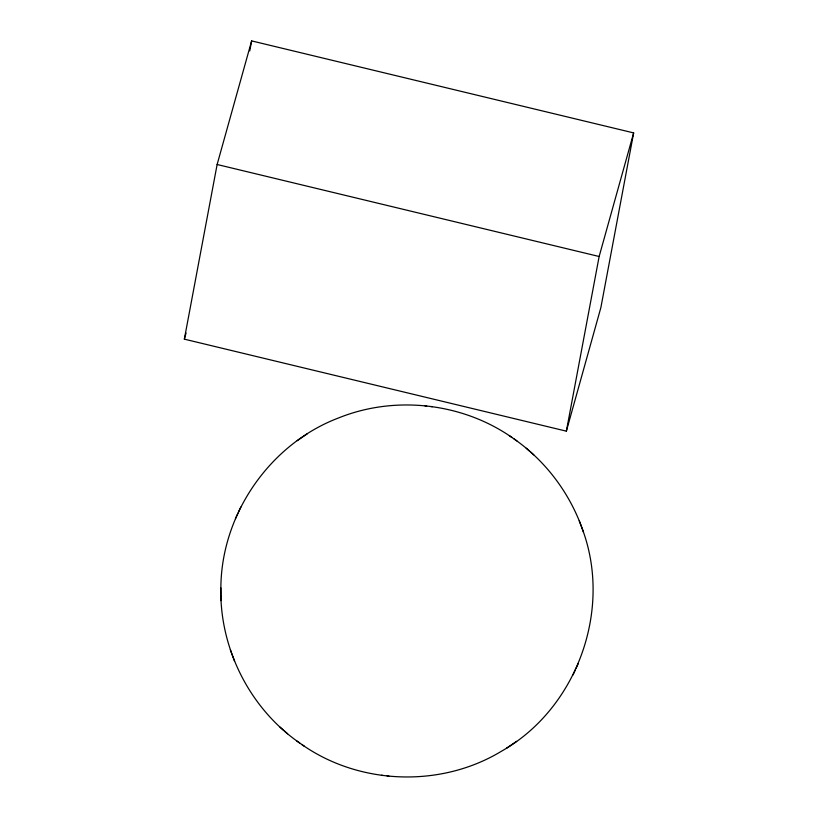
<?xml version="1.0" encoding="UTF-8"?>
<svg xmlns="http://www.w3.org/2000/svg" width="818" height="818" viewBox="0 0 818 818"><rect width="100%" height="100%" fill="white"/><g stroke="black" fill="none" stroke-linecap="round" stroke-linejoin="round"><path stroke-width="1.23" d="M220.942 593.796C218.672 518.315 267.823 444.859 338.417 418.008C394.787 395.186 462.17 402.712 512.048 437.528M184.347 339.153L217.128 164.5L251.637 40.9L633.653 132.905L600.872 307.568L566.363 431.158L184.347 339.153L186.064 333.038M249.766 50.88L251.637 40.9M566.363 431.158L599.144 256.504L633.653 132.905M301.77 744.472C359.654 785.168 441.096 787.898 501.577 751.159C577.559 708.183 613.316 607.989 581.434 526.68M235.441 518.653L237.926 513.315M238.375 512.324L240.84 507.017M572.978 674.983L575.443 669.676M575.892 668.684L578.377 663.347M297.22 440.667L302.149 437.313M302.363 437.149L307.159 433.898M506.659 748.112L511.454 744.85M511.669 744.687L516.598 741.333M424.89 405.81L426.699 406.025M430.881 406.515L432.354 406.689M381.464 775.311L382.936 775.484M387.118 775.975L388.928 776.19M217.128 164.5L599.144 256.504M514.103 438.98C546.485 461.526 571.015 494.87 583.49 532.252M220.829 587.897C219.531 648.408 249.848 708.582 299.715 743.02M509.42 435.718L516.976 440.963M296.842 741.036L304.398 746.282M526.23 448.213L529.287 450.902M530.534 452.006L533.786 454.88M280.032 727.12L283.284 729.993M284.531 731.098L287.588 733.787M579.256 520.79L581.261 526.23M230.328 649.758L232.384 655.33M232.557 655.77L234.561 661.21M220.952 594.809L221.054 600.637"/></g></svg>
